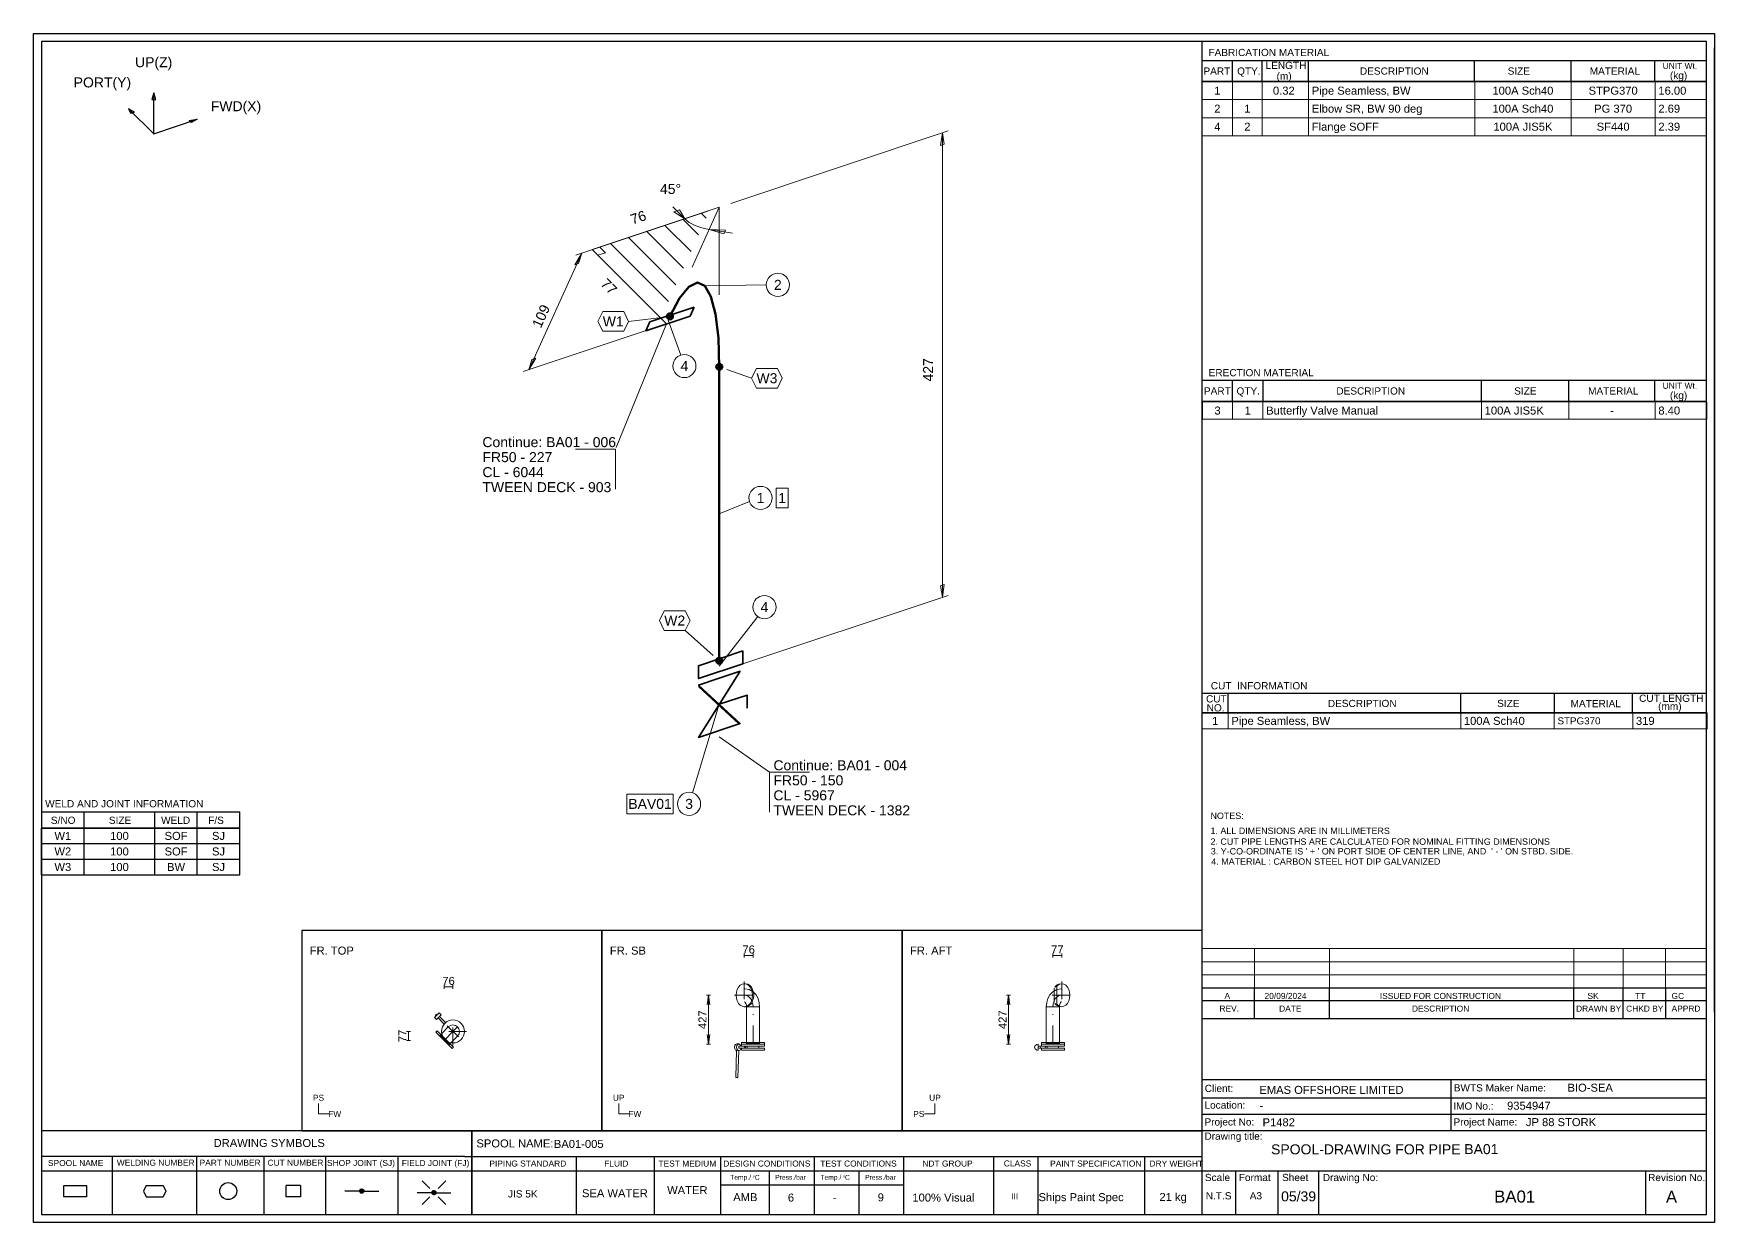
# Model space of a CAD drawing. Header units: millimetres. Extents: x 0 to 420, y 0 to 297.
import ezdxf
from ezdxf.enums import TextEntityAlignment as Align

# ---------------------------------------------------------------- set-up
doc = ezdxf.new("R2010")
doc.units = ezdxf.units.MM
doc.linetypes.add('DOTTED_DASHED5', pattern=[10, 4.444444, -2.666667, 0.222222, -2.666667])
doc.linetypes.add('DOTTED_DASHED6', pattern=[9.99992, 4.444409, -2.666645, 0.22222, -2.666645])
for name, color, linetype in [('FramesFromTables', 40, 'Continuous'), ('I_Coordinates', 11, 'Continuous'), ('I_CutNumbers', 10, 'Continuous'), ('I_Dimensions', 4, 'Continuous'), ('I_OtherComponents', 2, 'Continuous'), ('I_PartNumbers', 9, 'Continuous'), ('I_Pipes', 1, 'Continuous'), ('I_Tags', 8, 'Continuous'), ('I_Triangles', 5, 'Continuous'), ('SymbolsOnDrawingSheet', 1, 'Continuous'), ('TextFromTables', 2, 'Continuous'), ('TextFromTextBoxes', 2, 'Continuous')]:
    doc.layers.add(name, color=color, linetype=linetype)
doc.styles.add('Cadmatic Default Text', font='arial.ttf')

# ---------------------------------------------------------------- blocks, each defined once
blk = doc.blocks.new('BA01726636989_BOM_4')
at = {"layer": 'FramesFromTables', "linetype": 'ByBlock', "lineweight": 18}
for p, q in [((292, 285), (418, 285)), ((292, 271.5), (292, 285)), ((292, 271.5), (292, 285)), ((299.6, 271.5), (299.6, 285)), ((299.6, 271.5), (299.6, 285)), ((307, 271.5), (307, 285)), ((307, 271.5), (307, 285)), ((318.6, 271.5), (318.6, 285)), ((318.6, 271.5), (318.6, 285)), ((360.1, 271.5), (360.1, 285)), ((360.1, 271.5), (360.1, 285)), ((384.2, 271.5), (384.2, 285)), ((384.2, 271.5), (384.2, 285)), ((405.2, 271.5), (405.2, 285)), ((405.2, 271.5), (405.2, 285)), ((418, 271.5), (418, 285)), ((292, 280.5), (418, 280.5)), ((292, 276), (418, 276)), ((292, 205), (418.1, 205)), ((292, 200.67), (292, 205)), ((292.1, 200.67), (292.1, 205)), ((299.6, 200.67), (299.6, 205)), ((299.6, 200.67), (299.6, 205)), ((307.2, 200.67), (307.2, 205)), ((307.2, 200.67), (307.2, 205)), ((361.8, 200.67), (361.8, 205)), ((361.8, 200.67), (361.8, 205)), ((383.6, 200.67), (383.6, 205)), ((383.6, 200.67), (383.6, 205)), ((405.2, 200.67), (405.2, 205)), ((405.2, 200.67), (405.2, 205)), ((418, 200.67), (418, 205)), ((292, 127.3), (418.2, 127.3)), ((292, 123.3), (292, 127.3)), ((292, 123.3), (292, 127.3)), ((298.5, 123.3), (298.5, 127.3)), ((298.5, 123.3), (298.5, 127.3)), ((356.6, 123.3), (356.6, 127.3)), ((356.6, 123.3), (356.6, 127.3)), ((380, 123.3), (380, 127.3)), ((380, 123.3), (380, 127.3)), ((399.6, 123.3), (399.6, 127.3)), ((399.6, 123.3), (399.6, 127.3)), ((418, 123.3), (418, 127.3)), ((292, 68.4), (418, 68.4)), ((292, 58.6), (292, 68.4)), ((292, 58.6), (292, 68.4)), ((305.1, 58.6), (305.1, 68.4)), ((305.1, 58.6), (305.1, 68.4)), ((323.8, 58.6), (323.8, 68.4)), ((323.8, 58.6), (323.8, 68.4)), ((384.9, 58.6), (384.9, 68.4)), ((384.9, 58.6), (384.9, 68.4)), ((397.2, 58.6), (397.2, 68.4)), ((397.2, 58.6), (397.2, 68.4)), ((407.8, 58.6), (407.8, 68.4)), ((407.8, 58.6), (407.8, 68.4)), ((418, 58.6), (418, 68.4)), ((292, 65.13), (418, 65.13)), ((292, 61.87), (418, 61.87))]:
    blk.add_line(p, q, dxfattribs=at)
at = {"layer": 'FramesFromTables', "linetype": 'ByBlock', "lineweight": -3}
for p, q in [((2, 98.5), (51.5, 98.5)), ((2, 86.85), (2, 98.5)), ((2, 86.85), (2, 98.5)), ((12.6, 86.85), (12.6, 98.5)), ((12.6, 86.85), (12.6, 98.5)), ((30.3, 86.85), (30.3, 98.5)), ((30.3, 86.85), (30.3, 98.5)), ((40.9, 86.85), (40.9, 98.5)), ((40.9, 86.85), (40.9, 98.5)), ((51.5, 86.85), (51.5, 98.5)), ((2, 94.62), (51.5, 94.62)), ((2, 90.73), (51.5, 90.73))]:
    blk.add_line(p, q, dxfattribs=at)
at = {"layer": 'FramesFromTables', "linetype": 'ByBlock', "lineweight": 18, "flags": 128}
for points in [[(292, 271.5), (418, 271.5), (418, 285)], [(292, 200.67), (418.1, 200.67), (418.1, 205)], [(292, 123.3), (418.2, 123.3), (418.2, 127.3)], [(292, 58.6), (418, 58.6), (418, 68.4)]]:
    blk.add_lwpolyline(points, dxfattribs=at)
at = {"layer": 'FramesFromTables', "linetype": 'ByBlock', "lineweight": -3, "flags": 128}
blk.add_lwpolyline([(2, 86.85), (51.5, 86.85), (51.5, 98.5)], dxfattribs=at)
at = {"layer": 'TextFromTables', "linetype": 'ByBlock', "lineweight": 13, "style": 'Cadmatic Default Text'}
for s, p in [('1', (295.8, 282.75)), ('2', (295.8, 278.25)), ('4', (295.8, 273.75))]:
    blk.add_text(s, height=2, dxfattribs=at).set_placement(p, align=Align.MIDDLE_CENTER)
at = {"layer": 'TextFromTables', "linetype": 'ByBlock', "lineweight": 25, "style": 'Cadmatic Default Text'}
for s, p in [('0.32 ', (312.8, 282.75)), ('100A Sch40', (372.15, 282.75)), ('STPG370', (394.7, 282.75)), ('1', (303.3, 278.25)), ('100A Sch40', (372.15, 278.25)), ('PG 370', (394.7, 278.25)), ('2', (303.3, 273.75)), ('100A JIS5K', (372.15, 273.75)), ('SF440', (394.7, 273.75)), ('3', (295.85, 202.83)), ('1', (303.4, 202.83)), ('-', (394.4, 202.83)), ('1', (295.25, 125.3)), ('W1', (7.3, 96.56)), ('100', (21.45, 96.56)), ('SOF', (35.6, 96.56)), ('SJ', (46.2, 96.56)), ('W2', (7.3, 92.67)), ('100', (21.45, 92.67)), ('SOF', (35.6, 92.67)), ('SJ', (46.2, 92.67)), ('W3', (7.3, 88.79)), ('100', (21.45, 88.79)), ('BW', (35.6, 88.79)), ('SJ', (46.2, 88.79))]:
    blk.add_text(s, height=2, dxfattribs=at).set_placement(p, align=Align.MIDDLE_CENTER)
for s, height, p in [('Pipe Seamless, BW ', 2, (319.4, 282.75)), ('16.00', 2, (406, 282.75)), ('Elbow SR, BW 90 deg', 2, (319.4, 278.25)), ('2.69', 2, (406, 278.25)), ('Flange SOFF ', 2, (319.4, 273.75)), ('2.39', 2, (406, 273.75)), ('Butterfly Valve Manual ', 2, (308, 202.83)), ('100A JIS5K', 2, (362.6, 202.83)), ('8.40', 2, (406, 202.83)), ('Pipe Seamless, BW', 2, (299.3, 125.3)), ('100A Sch40', 2, (357.4, 125.3)), ('STPG370', 1.75, (380.8, 125.3)), ('319', 2, (400.4, 125.3))]:
    blk.add_text(s, height=height, dxfattribs=at).set_placement(p, align=Align.MIDDLE_LEFT)
at = {"layer": 'TextFromTextBoxes', "linetype": 'ByBlock', "lineweight": -3, "style": 'Cadmatic Default Text'}
for s, p in [('EMAS OFFSHORE LIMITED', (306.3, 33.1)), ('BIO-SEA', (383.3, 33.65)), ('9354947', (368.2, 29.15)), ('-', (306.3, 29.2)), ('P1482', (307.1, 25)), ('JP 88 STORK', (372.9, 25.05)), ('BA01-005', (130, 19.6))]:
    blk.add_text(s, height=2, dxfattribs=at).set_placement(p, align=Align.MIDDLE_LEFT)
at = {"layer": 'TextFromTextBoxes', "linetype": 'ByBlock', "lineweight": 25, "style": 'Cadmatic Default Text'}
blk.add_text('BA01', height=2.5, dxfattribs=at).set_placement((357.5, 18.3), align=Align.MIDDLE_LEFT)
at = {"layer": 'TextFromTextBoxes', "linetype": 'ByBlock', "lineweight": -3, "style": 'Cadmatic Default Text'}
for s, height, p in [('WATER', 2, (163.35, 8.05)), ('SEA WATER', 2, (145.25, 7.28)), ('AMB', 2, (177.85, 6.3)), ('6', 2, (189.25, 6.2)), ('-', 2, (200.2, 6.15)), ('9', 2, (211.7, 6.25)), ('100% Visual', 2, (227.35, 6.2)), ('Ships Paint Spec', 2, (261.75, 6.3)), ('21 kg', 2, (284.75, 6.35)), ('05/39', 2.5, (316.1, 6.5))]:
    blk.add_text(s, height=height, dxfattribs=at).set_placement(p, align=Align.MIDDLE_CENTER)
at = {"layer": 'TextFromTextBoxes', "linetype": 'ByBlock', "lineweight": 25, "style": 'Cadmatic Default Text'}
blk.add_text('BA01', height=3, dxfattribs=at).set_placement((370.1, 6.45), align=Align.MIDDLE_CENTER)
blk = doc.blocks.new('SEDS_SPOOL_FORMAT_Gol_4')
at = {"layer": 'SymbolsOnDrawingSheet', "linetype": 'ByBlock', "lineweight": -3, "flags": 128}
for points in [[(0, 297), (420, 297), (420, 0), (0, 0), (0, 297)], [(418.01, 295.01), (2, 295.01)], [(2, 295.01), (2, 2)], [(292.02, 50.91), (292.02, 295.01)], [(418.01, 2), (418.01, 295.01)], [(292.02, 290.3), (418.01, 290.3)], [(299.59, 285.01), (299.59, 290.3)], [(307.02, 285.01), (307.02, 290.3)], [(318.61, 285.01), (318.61, 290.3)], [(360.08, 285.01), (360.08, 290.3)], [(384.18, 285.01), (384.18, 290.3)], [(405.15, 285.01), (405.15, 290.3)], [(405.15, 285.01), (405.15, 290.3)], [(420, 52.53), (420, 293.46)], [(420, 52.53), (420, 293.46)], [(292.02, 284.66), (292.02, 288.77)], [(292, 285), (418, 285)], [(292, 253.5), (292, 285)], [(292, 253.5), (292, 285)], [(292.02, 285.01), (418.01, 285.01)], [(418.01, 285.01), (292.02, 285.01)], [(418, 253.5), (418, 285)], [(292.02, 210.38), (418.01, 210.38)], [(299.57, 205.08), (299.57, 210.38)], [(307.21, 205.08), (307.21, 210.38)], [(361.83, 205.03), (361.83, 210.38)], [(383.61, 205.08), (383.61, 210.38)], [(405.15, 205.17), (405.15, 210.38)], [(292.02, 205.08), (292.02, 209.18)], [(292.02, 205.08), (418.01, 205.08)], [(292.02, 186.7), (292.02, 205.08)], [(292.02, 186.7), (292.02, 205.08)], [(418.01, 205.08), (292.02, 205.08)], [(418, 166), (418, 205)], [(292.02, 132.23), (418.01, 132.23)], [(292.02, 127.3), (292.02, 131.41)], [(298.48, 127.3), (298.48, 132.23)], [(356.6, 127.3), (356.6, 132.23)], [(380.01, 127.3), (380.01, 132.23)], [(399.56, 127.3), (399.56, 132.23)], [(292.02, 127.3), (418.01, 127.3)], [(418.01, 127.3), (292.02, 127.3)], [(418, 111.3), (418, 127.3)], [(2, 102.57), (51.49, 102.57)], [(12.6, 98.45), (12.6, 102.57)], [(30.28, 98.45), (30.28, 102.57)], [(40.88, 98.45), (40.88, 102.57)], [(51.49, 98.45), (51.49, 102.57)], [(2, 98.5), (51.5, 98.5)], [(2, 98.5), (51.5, 98.5)], [(51.49, 98.47), (2, 98.47)], [(2, 98.45), (51.49, 98.45)], [(418, 55.4), (418, 68.5)], [(292.02, 52.57), (292.02, 66.5)], [(292.02, 52.57), (292.02, 66.5)], [(292.02, 58.6), (418.01, 58.6)], [(292.02, 55.47), (418.01, 55.47)], [(305.1, 50.91), (305.1, 58.6)], [(323.84, 50.91), (323.84, 58.6)], [(384.91, 50.91), (384.91, 58.6)], [(397.21, 50.91), (397.21, 58.6)], [(407.86, 50.91), (407.86, 58.6)], [(292.02, 50.91), (418.01, 50.91)], [(292.02, 2), (292.02, 50.91)], [(292.02, 35.73), (418.01, 35.73)], [(354.24, 22.93), (354.24, 35.73)], [(292.02, 31.13), (418.01, 31.13)], [(292.02, 27.03), (418.01, 27.03)], [(2, 22.93), (107.74, 22.93)], [(107.74, 22.93), (292.02, 22.93)], [(109.52, 22.93), (109.52, 2)], [(109.52, 2), (109.52, 22.93)], [(292.02, 22.93), (418.01, 22.93)], [(107.74, 16.45), (2, 16.45)], [(2, 12.91), (292.02, 12.91)], [(19.62, 16.45), (19.62, 2)], [(40.69, 16.45), (40.69, 2)], [(57.56, 16.45), (57.56, 2)], [(72.95, 16.45), (72.95, 2)], [(91.02, 16.45), (91.02, 2)], [(107.74, 16.45), (292.02, 16.45)], [(135.58, 16.45), (135.58, 2)], [(155.03, 16.45), (155.03, 2)], [(171.67, 16.45), (171.67, 2)], [(183.82, 12.91), (183.82, 2)], [(195.02, 16.45), (195.02, 2)], [(206.21, 12.91), (206.21, 2)], [(217.4, 16.45), (217.4, 2)], [(239.85, 16.45), (239.85, 2)], [(250.91, 16.34), (250.91, 2)], [(277.59, 16.45), (277.59, 2)], [(292.02, 12.91), (418.01, 12.91)], [(300.39, 2), (300.39, 12.91)], [(310.96, 2), (310.96, 12.91)], [(321.13, 2), (321.13, 12.91)], [(402.9, 2), (402.9, 12.91)], [(13.2, 6.41), (7.55, 6.41), (7.55, 9.23), (13.2, 9.23)], [(13.2, 9.23), (13.2, 6.41)], [(28.12, 9.23), (27.42, 7.82)], [(28.12, 9.23), (32.36, 9.23)], [(32.36, 9.23), (33.07, 7.82)], [(66.68, 9.23), (66.68, 6.41), (63.15, 6.41), (63.15, 9.23)], [(66.68, 9.23), (63.15, 9.23)], [(99, 8.47), (97.06, 10.41)], [(101.09, 8.47), (103.03, 10.41)], [(171.67, 9.37), (217.4, 9.37)], [(171.67, 9.37), (217.4, 9.37)], [(27.42, 7.82), (28.12, 6.41)], [(28.12, 6.41), (32.36, 6.41)], [(33.07, 7.82), (32.36, 6.41)], [(81.48, 7.82), (77.79, 7.82)], [(81.49, 7.78), (82.04, 8.32)], [(81.51, 7.9), (81.93, 8.32)], [(81.52, 7.7), (82.14, 8.32)], [(81.55, 7.62), (82.22, 8.29)], [(81.56, 8.06), (81.76, 8.26)], [(81.57, 7.54), (82.28, 8.25)], [(81.62, 7.48), (82.34, 8.2)], [(81.68, 7.44), (82.4, 8.16)], [(81.74, 7.39), (82.45, 8.1)], [(81.8, 7.35), (82.48, 8.02)], [(81.88, 7.32), (82.5, 7.94)], [(81.98, 7.32), (82.53, 7.86)], [(82.09, 7.32), (82.52, 7.75)], [(82.24, 7.36), (82.47, 7.59)], [(82.54, 7.82), (86.24, 7.82)], [(99.51, 7.42), (95.82, 7.42)], [(99, 6.38), (97.06, 4.44)], [(99.53, 7.47), (99.99, 7.93)], [(99.53, 7.37), (100.1, 7.93)], [(99.56, 7.29), (100.2, 7.93)], [(99.58, 7.62), (99.88, 7.93)], [(99.58, 7.21), (100.27, 7.89)], [(99.61, 7.13), (100.33, 7.84)], [(99.67, 7.08), (100.39, 7.8)], [(99.73, 7.03), (100.45, 7.75)], [(99.79, 6.99), (100.49, 7.69)], [(99.85, 6.94), (100.52, 7.61)], [(99.94, 6.92), (100.54, 7.53)], [(100.04, 6.92), (100.57, 7.45)], [(100.15, 6.92), (100.54, 7.31)], [(100.38, 7.04), (100.49, 7.15)], [(100.57, 7.42), (104.27, 7.42)], [(101.09, 6.38), (103.03, 4.44)], [(2, 2), (418.01, 2)]]:
    blk.add_lwpolyline(points, dxfattribs=at)
at = {"layer": 'SymbolsOnDrawingSheet', "linetype": 'ByBlock', "lineweight": -3}
for centre, radius in [((48.63, 7.82), 2.12), ((82.01, 7.82), 0.53), ((100.04, 7.42), 0.53)]:
    blk.add_circle(centre, radius, dxfattribs=at)
at = {"layer": 'SymbolsOnDrawingSheet', "linetype": 'ByBlock', "lineweight": -3, "style": 'Cadmatic Default Text'}
for s, height, p in [('FABRICATION MATERIAL', 1.8, (293.57, 293.19)), ('LENGTH', 1.8, (307.84, 289.97)), ('PART', 1.8, (292.32, 288.55)), ('QTY.', 1.8, (300.74, 288.55)), ('DESCRIPTION', 1.8, (331.43, 288.55)), ('SIZE', 1.8, (368.34, 288.55)), ('MATERIAL', 1.8, (388.84, 288.55)), ('UNIT Wt.', 1.5, (407.08, 289.7)), (' (kg)', 1.8, (408.19, 287.46)), ('ERECTION MATERIAL', 1.8, (293.62, 213.19)), ('PART', 1.8, (292.45, 208.62)), ('QTY.', 1.8, (300.58, 208.62)), ('DESCRIPTION', 1.8, (325.54, 208.62)), ('SIZE', 1.8, (369.97, 208.62)), ('MATERIAL', 1.8, (388.45, 208.62)), ('UNIT Wt.', 1.5, (407.08, 209.77)), (' (kg)', 1.8, (408.19, 207.53)), ('CUT  INFORMATION', 1.8, (294.16, 134.97)), ('CUT ', 1.8, (292.97, 131.7)), ('DESCRIPTION', 1.8, (323.41, 130.55)), ('SIZE', 1.8, (365.72, 130.55)), ('MATERIAL', 1.8, (384.07, 130.5)), ('CUT LENGTH', 1.8, (401.19, 131.85)), ('NO.', 1.8, (293.13, 129.46)), ('(mm)', 1.8, (405.94, 129.85)), ('WELD AND JOINT INFORMATION', 1.8, (2.89, 105.5)), ('S/NO', 1.8, (4.31, 101.36)), ('SIZE', 1.8, (18.81, 101.36)), ('WELD', 1.8, (31.86, 101.36)), ('F/S', 1.8, (43.63, 101.36)), ('SPOOL-DRAWING FOR PIPE', 2.5, (309.22, 19.5))]:
    blk.add_text(s, height=height, dxfattribs=at).set_placement(p, align=Align.TOP_LEFT)
for s, height, p in [('(m)', 1.8, (310.6, 285.51)), ('Client:', 1.8, (292.64, 32.58)), ('BWTS Maker Name:', 1.8, (354.88, 32.71)), ('Location:', 1.8, (292.58, 28.41)), ('IMO No.:', 1.8, (354.76, 28.17)), ('Project No:', 1.8, (292.58, 24.2)), ('Project Name:', 1.8, (354.8, 24.2)), ('Drawing title:', 1.8, (292.57, 20.64)), ('DRAWING SYMBOLS', 2, (44.98, 18.84)), ('Temp./  C   ', 1.2, (174.06, 10.65)), ('0', 0.53, (179.71, 11.25)), ('Press./bar', 1.2, (185.31, 10.65)), ('Temp./  C   ', 1.2, (196.61, 10.65)), ('0', 0.53, (202.37, 11.25)), ('Press./bar', 1.2, (207.78, 10.65)), ('Scale', 1.8, (292.68, 10.32)), ('Format', 1.8, (301.16, 10.32)), ('Sheet', 1.8, (311.96, 10.32)), ('Drawing No:', 1.8, (322.14, 10.32)), ('Revision No.', 1.8, (403.43, 10.32)), ('N.T.S', 1.8, (292.92, 5.74)), ('A3', 1.8, (303.89, 5.74))]:
    blk.add_text(s, height=height, dxfattribs=at).set_placement(p)
for s, height, p in [('NOTES:', 1.6, (294.08, 101.59)), ('1. ALL DIMENSIONS ARE IN MILLIMETERS', 1.6, (294.08, 97.83)), ('2. CUT PIPE LENGTHS ARE CALCULATED FOR NOMINAL FITTING DIMENSIONS', 1.6, (294.08, 95.13)), ("3. Y-CO-ORDINATE IS ' + ' ON PORT SIDE OF CENTER LINE, AND  ' - ' ON STBD. SIDE.", 1.6, (294.16, 92.72)), ('4. MATERIAL : CARBON STEEL HOT DIP GALVANIZED', 1.6, (294.28, 90.15)), ('A', 1.5, (297.58, 56.58)), ('20/09/2024', 1.5, (307.59, 56.58)), ('ISSUED FOR CONSTRUCTION', 1.5, (336.41, 56.58)), ('SK', 1.5, (388.28, 56.58)), ('TT', 1.5, (400.21, 56.58)), ('GC', 1.5, (409.3, 56.58)), ('REV.', 1.5, (296.32, 53.41)), ('DATE', 1.5, (311.24, 53.41)), ('DESCRIPTION', 1.5, (344.43, 53.41)), ('DRAWN BY', 1.5, (385.43, 53.41)), ('CHKD BY', 1.5, (397.94, 53.41)), ('APPRD', 1.5, (409.3, 53.41)), ('SPOOL NAME:', 2, (110.65, 19.73)), ('SPOOL NAME', 1.5, (3.58, 14.83)), ('WELDING NUMBER', 1.5, (20.79, 14.91)), ('PART NUMBER', 1.5, (41.48, 14.91)), ('CUT NUMBER', 1.5, (58.44, 14.91)), ('SHOP JOINT (SJ)', 1.5, (73.31, 14.85)), ('FIELD JOINT (FJ)', 1.5, (92, 14.83)), ('PIPING STANDARD', 1.5, (113.89, 14.7)), ('FLUID', 1.5, (142.57, 14.7)), ('TEST MEDIUM', 1.5, (156.14, 14.7)), ('DESIGN CONDITIONS', 1.5, (172.34, 14.7)), ('TEST CONDITIONS', 1.5, (196.58, 14.7)), ('NDT GROUP', 1.5, (222.09, 14.7)), ('CLASS', 1.5, (242.43, 14.72)), ('PAINT SPECIFICATION', 1.5, (254.01, 14.7)), ('DRY WEIGHT', 1.5, (278.84, 14.7)), ('JIS 5K', 1.8, (118.53, 7.12)), ('III', 1.5, (244.26, 6.51)), ('A', 3, (407.89, 6.4))]:
    blk.add_text(s, height=height, dxfattribs=at).set_placement(p, align=Align.MIDDLE_LEFT)
blk = doc.blocks.new('BA01726636989_PRT_25_3')
at = {"layer": 'I_OtherComponents', "linetype": 'ByBlock', "lineweight": 35}
blk.add_line((114.15, 110.61), (124.2, 101.22), dxfattribs=at)
at = {"layer": 'I_OtherComponents', "linetype": 'ByBlock', "lineweight": 35, "flags": 128}
for points in [[(119.35, 112.67), (124.54, 114.4), (114.15, 97.87), (124.54, 101.34), (114.15, 110.94), (119.35, 112.67)], [(119.35, 106.14), (126.27, 108.45), (126.27, 105.18)]]:
    blk.add_lwpolyline(points, dxfattribs=at)
at = {"layer": 'I_OtherComponents', "flags": 1}
blk.add_attdef('ValvePos', (119.35, 106.14), '', height=2.5, dxfattribs=at)
blk = doc.blocks.new('BA01726636989_PRT_26_3')
at = {"layer": 'I_OtherComponents', "linetype": 'ByBlock', "lineweight": 35, "flags": 128}
blk.add_lwpolyline([(125.23, 119.48), (125.23, 116.27), (114.15, 112.57), (114.15, 115.78), (125.23, 119.48)], dxfattribs=at)
at = {"layer": 'I_OtherComponents', "linetype": 'ByBlock', "lineweight": 50}
for radius in [0.75, 0.375]:
    blk.add_circle((119.35, 117.02), radius, dxfattribs=at)
blk = doc.blocks.new('BA01726636989_PRT_27_3')
at = {"layer": 'I_Pipes', "linetype": 'ByBlock', "lineweight": 50}
blk.add_line((119.35, 117.02), (119.35, 190.46), dxfattribs=at)
blk = doc.blocks.new('BA01726636989_PRT_28_3')
at = {"layer": 'I_Pipes', "linetype": 'ByBlock', "lineweight": 0}
for q in [(112.55, 215.33), (119.35, 208.4)]:
    blk.add_line((119.35, 230.33), q, dxfattribs=at)
at = {"layer": 'I_Pipes', "linetype": 'ByBlock', "lineweight": 50, "flags": 128}
blk.add_lwpolyline([(119.35, 190.46), (119.11, 197.71), (118.41, 203.64), (117.26, 208.01), (115.73, 210.66), (113.86, 211.49), (111.72, 210.46), (109.41, 207.61), (107, 203.05)], dxfattribs=at)
at = {"layer": 'I_Pipes', "linetype": 'ByBlock', "lineweight": 50}
for centre, radius in [((107, 203.05), 0.75), ((107, 203.05), 0.375), ((119.35, 190.46), 0.75), ((119.35, 190.46), 0.375)]:
    blk.add_circle(centre, radius, dxfattribs=at)
blk = doc.blocks.new('BA01726636989_PRT_29_3')
at = {"layer": 'I_OtherComponents', "linetype": 'ByBlock', "lineweight": 35, "flags": 128}
blk.add_lwpolyline([(113.04, 205.35), (112.04, 203.15), (100.96, 199.46), (101.95, 201.66), (113.04, 205.35)], dxfattribs=at)
at = {"layer": 'I_OtherComponents', "linetype": 'ByBlock', "lineweight": 50}
for radius in [0.75, 0.375]:
    blk.add_circle((107, 203.05), radius, dxfattribs=at)
blk = doc.blocks.new('BA01726636989_TRI_0_3')
at = {"layer": 'I_Triangles', "linetype": 'ByBlock', "lineweight": 0}
for p, q in [((110.28, 227.3), (114.16, 223.42)), ((114.81, 228.82), (116.05, 227.58)), ((96.67, 222.77), (108.51, 210.93)), ((101.21, 224.28), (110.39, 215.09)), ((105.74, 225.79), (112.28, 219.26)), ((92.14, 221.26), (106.62, 206.77))]:
    blk.add_line(p, q, dxfattribs=at)
at = {"layer": 'I_Triangles', "linetype": 'ByBlock', "lineweight": 0, "flags": 128}
for points in [[(119.35, 230.33), (87.6, 219.75), (106.15, 201.19)], [(122.62, 223.87), (116.82, 224.74), (120.89, 224.6), (120.48, 223.71), (116.82, 224.74), (114.96, 225.14), (113.28, 225.74), (111.84, 226.51), (110.69, 227.44), (109.38, 229.67), (107.99, 229.21), (110.69, 227.44), (107.69, 230.44)], [(89.5, 220.38), (90.91, 218.96), (89.01, 218.33)]]:
    blk.add_lwpolyline(points, dxfattribs=at)
at = {"layer": 'I_Triangles', "linetype": 'ByBlock', "lineweight": 0, "style": 'Cadmatic Default Text'}
blk.add_text('45°', height=2.5, dxfattribs=at).set_placement((107.16, 234.89), align=Align.MIDDLE_CENTER)
for s, rotation, p in [('76', 18.435, (99.09, 227.79)), ('77', 315, (91.76, 210.49))]:
    blk.add_text(s, height=2.5, rotation=rotation, dxfattribs=at).set_placement(p, align=Align.MIDDLE_CENTER)
blk = doc.blocks.new('BA01726636989_DIM_0_3')
at = {"layer": 'I_Dimensions', "linetype": 'ByBlock', "lineweight": 0}
for p, q in [((176.5, 249.38), (122.19, 231.28)), ((175.08, 132.88), (175.08, 248.91)), ((122.19, 115.25), (176.5, 133.35))]:
    blk.add_line(p, q, dxfattribs=at)
at = {"layer": 'I_Dimensions', "linetype": 'ByBlock', "lineweight": 0, "flags": 128}
for points in [[(175.08, 248.91), (175.56, 246.06), (174.61, 245.75), (175.08, 248.91)], [(175.08, 132.88), (175.56, 136.04), (174.61, 135.72), (175.08, 132.88)]]:
    blk.add_lwpolyline(points, dxfattribs=at)
at = {"layer": 'I_Dimensions', "linetype": 'ByBlock', "lineweight": 0, "style": 'Cadmatic Default Text'}
blk.add_text('427', height=2.5, rotation=90, dxfattribs=at).set_placement((171.52, 189.71), align=Align.MIDDLE_CENTER)
blk = doc.blocks.new('BA01726636989_DIM_1_3')
at = {"layer": 'I_Dimensions', "linetype": 'ByBlock', "lineweight": 0}
for p, q in [((83.53, 218.39), (116.5, 229.38)), ((71.76, 189.73), (84.96, 218.86)), ((103.31, 200.24), (70.34, 189.25))]:
    blk.add_line(p, q, dxfattribs=at)
at = {"layer": 'I_Dimensions', "linetype": 'ByBlock', "lineweight": 0, "flags": 128}
for points in [[(84.96, 218.86), (84.19, 216.29), (83.24, 215.97), (84.96, 218.86)], [(71.76, 189.73), (73.48, 192.62), (72.53, 192.3), (71.76, 189.73)]]:
    blk.add_lwpolyline(points, dxfattribs=at)
at = {"layer": 'I_Dimensions', "linetype": 'ByBlock', "lineweight": 0, "style": 'Cadmatic Default Text'}
blk.add_text('109', height=2.5, rotation=65.6403, dxfattribs=at).set_placement((74.8, 203.11), align=Align.MIDDLE_CENTER)
blk = doc.blocks.new('BA01726636989_CRD_0_3')
at = {"layer": 'I_Coordinates', "linetype": 'ByBlock', "lineweight": 0}
blk.add_line((93.54, 170.31), (106.15, 201.19), dxfattribs=at)
at = {"layer": 'I_Coordinates', "linetype": 'ByBlock', "lineweight": 0, "flags": 128}
blk.add_lwpolyline([(93.37, 159.89), (93.37, 169.89), (83.37, 169.89)], dxfattribs=at)
at = {"layer": 'I_Coordinates', "linetype": 'ByBlock', "lineweight": 0, "style": 'Cadmatic Default Text'}
for s, p in [('Continue: BA01 - 006', (60.15, 172.89)), ('FR50 - 227', (60.15, 169.14)), ('CL - 6044', (60.15, 165.39)), ('TWEEN DECK - 903', (60.15, 161.64))]:
    blk.add_text(s, height=2.5, dxfattribs=at).set_placement(p, align=Align.TOP_LEFT)
blk = doc.blocks.new('BA01726636989_CRD_1_3')
at = {"layer": 'I_Coordinates', "linetype": 'ByBlock', "lineweight": 0}
blk.add_line((131.87, 89.15), (119.35, 97.97), dxfattribs=at)
at = {"layer": 'I_Coordinates', "linetype": 'ByBlock', "lineweight": 0, "flags": 128}
blk.add_lwpolyline([(131.87, 79.15), (131.87, 89.15), (141.87, 89.15)], dxfattribs=at)
at = {"layer": 'I_Coordinates', "linetype": 'ByBlock', "lineweight": 0, "style": 'Cadmatic Default Text'}
for s, p in [('Continue: BA01 - 004', (132.87, 92.15)), ('FR50 - 150', (132.87, 88.4)), ('CL - 5967', (132.87, 84.65)), ('TWEEN DECK - 1382', (132.87, 80.9))]:
    blk.add_text(s, height=2.5, dxfattribs=at).set_placement(p, align=Align.TOP_LEFT)
blk = doc.blocks.new('BA01726636989_PTN_0_3')
at = {"layer": 'I_PartNumbers', "linetype": 'ByBlock', "lineweight": 0}
blk.add_line((112.68, 84.01), (119.35, 106.14), dxfattribs=at)
blk.add_circle((111.79, 81.26), 2.89, dxfattribs=at)
at = {"layer": 'I_PartNumbers', "linetype": 'ByBlock', "lineweight": 0, "style": 'Cadmatic Default Text'}
blk.add_text('3', height=2.5, dxfattribs=at).set_placement((111.79, 81.26), align=Align.MIDDLE_CENTER)
blk = doc.blocks.new('BA01726636989_PTN_1_3')
at = {"layer": 'I_PartNumbers', "linetype": 'ByBlock', "lineweight": 0}
blk.add_line((109.73, 193.39), (106.58, 202.12), dxfattribs=at)
blk.add_circle((110.62, 190.64), 2.89, dxfattribs=at)
at = {"layer": 'I_PartNumbers', "linetype": 'ByBlock', "lineweight": 0, "style": 'Cadmatic Default Text'}
blk.add_text('4', height=2.5, dxfattribs=at).set_placement((110.62, 190.64), align=Align.MIDDLE_CENTER)
blk = doc.blocks.new('BA01726636989_PTN_2_3')
at = {"layer": 'I_PartNumbers', "linetype": 'ByBlock', "lineweight": 0}
blk.add_line((131.08, 210.93), (115.73, 210.66), dxfattribs=at)
blk.add_circle((133.97, 210.93), 2.89, dxfattribs=at)
at = {"layer": 'I_PartNumbers', "linetype": 'ByBlock', "lineweight": 0, "style": 'Cadmatic Default Text'}
blk.add_text('2', height=2.5, dxfattribs=at).set_placement((133.97, 210.93), align=Align.MIDDLE_CENTER)
blk = doc.blocks.new('BA01726636989_PTN_3_3')
at = {"layer": 'I_PartNumbers', "linetype": 'ByBlock', "lineweight": 0}
blk.add_line((126.9, 156.8), (119.35, 153.74), dxfattribs=at)
blk.add_circle((129.65, 157.7), 2.89, dxfattribs=at)
at = {"layer": 'I_PartNumbers', "linetype": 'ByBlock', "lineweight": 0, "style": 'Cadmatic Default Text'}
blk.add_text('1', height=2.5, dxfattribs=at).set_placement((129.65, 157.7), align=Align.MIDDLE_CENTER)
blk = doc.blocks.new('BA01726636989_PTN_4_3')
at = {"layer": 'I_PartNumbers', "linetype": 'ByBlock', "lineweight": 0}
blk.add_line((128.93, 128.08), (119.35, 115.66), dxfattribs=at)
blk.add_circle((130.63, 130.42), 2.89, dxfattribs=at)
at = {"layer": 'I_PartNumbers', "linetype": 'ByBlock', "lineweight": 0, "style": 'Cadmatic Default Text'}
blk.add_text('4', height=2.5, dxfattribs=at).set_placement((130.63, 130.42), align=Align.MIDDLE_CENTER)
blk = doc.blocks.new('BA01726636989_CUT_5_3')
at = {"layer": 'I_CutNumbers', "linetype": 'ByBlock', "lineweight": 0, "flags": 128}
blk.add_lwpolyline([(136.53, 155.25), (136.53, 160.15), (133.58, 160.15), (133.58, 155.25), (136.53, 155.25)], dxfattribs=at)
at = {"layer": 'I_CutNumbers', "linetype": 'ByBlock', "lineweight": 0, "style": 'Cadmatic Default Text'}
blk.add_text('1', height=2.5, dxfattribs=at).set_placement((135.05, 157.7), align=Align.MIDDLE_CENTER)
blk = doc.blocks.new('BA01726636989_vpo_6_3')
at = {"layer": 'I_Tags', "linetype": 'ByBlock', "lineweight": 0, "flags": 128}
blk.add_lwpolyline([(107.85, 78.81), (107.85, 83.71), (96.24, 83.71), (96.24, 78.81), (107.85, 78.81)], dxfattribs=at)
at = {"layer": 'I_Tags', "linetype": 'ByBlock', "lineweight": 0, "style": 'Cadmatic Default Text'}
blk.add_text('BAV01', height=2.5, dxfattribs=at).set_placement((102.04, 81.26), align=Align.MIDDLE_CENTER)
blk = doc.blocks.new('Pi_Weld_1')
at = {"layer": 'I_Tags', "linetype": 'ByBlock', "lineweight": 0, "flags": 128}
for points in [[(-2.62, 2.45), (-3.84, 0)], [(-3.84, 0), (-2.62, -2.45)], [(2.62, 2.45), (-2.62, 2.45)], [(3.84, 0), (2.62, 2.45)], [(2.62, -2.45), (3.84, 0)], [(-2.62, -2.45), (2.62, -2.45)], [(2.62, -2.45), (9.65, -8.71)]]:
    blk.add_lwpolyline(points, dxfattribs=at)
at = {"layer": 'I_Tags', "linetype": 'ByBlock', "lineweight": 0, "style": 'Cadmatic Default Text'}
blk.add_text('W2', height=2.5, dxfattribs=at).set_placement((0, 0), align=Align.MIDDLE_CENTER)
blk = doc.blocks.new('Pi_Weld_2')
at = {"layer": 'I_Tags', "linetype": 'ByBlock', "lineweight": 0, "flags": 128}
for points in [[(-2.62, 2.45), (-3.84, 0)], [(-3.84, 0), (-2.62, -2.45)], [(2.62, 2.45), (-2.62, 2.45)], [(3.84, 0), (2.62, 2.45)], [(2.62, -2.45), (3.84, 0)], [(3.84, 0), (12.17, 1.02)], [(-2.62, -2.45), (2.62, -2.45)]]:
    blk.add_lwpolyline(points, dxfattribs=at)
at = {"layer": 'I_Tags', "linetype": 'ByBlock', "lineweight": 0, "style": 'Cadmatic Default Text'}
blk.add_text('W1', height=2.5, dxfattribs=at).set_placement((0, 0), align=Align.MIDDLE_CENTER)
blk = doc.blocks.new('Pi_Weld_3')
at = {"layer": 'I_Tags', "linetype": 'ByBlock', "lineweight": 0, "flags": 128}
for points in [[(-3.84, 0), (-10.02, 2.19)], [(-2.62, 2.45), (-3.84, 0)], [(-3.84, 0), (-2.62, -2.45)], [(2.62, 2.45), (-2.62, 2.45)], [(3.84, 0), (2.62, 2.45)], [(2.62, -2.45), (3.84, 0)], [(-2.62, -2.45), (2.62, -2.45)]]:
    blk.add_lwpolyline(points, dxfattribs=at)
at = {"layer": 'I_Tags', "linetype": 'ByBlock', "lineweight": 0, "style": 'Cadmatic Default Text'}
blk.add_text('W3', height=2.5, dxfattribs=at).set_placement((0, 0), align=Align.MIDDLE_CENTER)

msp = doc.modelspace()

# ---------------------------------------------------------------- linework, layer by layer
at = {"linetype": 'ByBlock', "lineweight": 25, "flags": 128}
for points in [[(67, 22.9), (142, 22.9), (142, 72.9), (67, 72.9), (67, 22.9)], [(142, 22.9), (217, 22.9), (217, 72.9), (142, 72.9), (142, 22.9)], [(217, 22.9), (292, 22.9), (292, 72.9), (217, 72.9), (217, 22.9)]]:
    msp.add_lwpolyline(points, dxfattribs=at)
at = {"linetype": 'ByBlock', "lineweight": 18, "flags": 128}
for points in [[(177.59, 59.62), (178.12, 59.52), (178.61, 59.23), (179.03, 58.78), (179.35, 58.18), (179.56, 57.49), (179.63, 56.75), (179.56, 56.01), (179.35, 55.32), (179.03, 54.72), (178.61, 54.27), (178.12, 53.98), (177.59, 53.88), (177.06, 53.98), (176.57, 54.27), (176.15, 54.72), (175.82, 55.32), (175.62, 56.01), (175.55, 56.75), (175.62, 57.49), (175.82, 58.18), (176.15, 58.78), (176.57, 59.23), (177.06, 59.52), (177.59, 59.62)], [(177.91, 59.62), (177.59, 59.62)], [(177.91, 59.62), (178.44, 59.52), (178.93, 59.23), (179.35, 58.78), (179.68, 58.18), (179.88, 57.49), (179.95, 56.75), (179.88, 56.01), (179.68, 55.32), (179.35, 54.72), (178.93, 54.27), (178.44, 53.98), (177.91, 53.88)], [(255.58, 59.23), (255.16, 58.78)], [(255.29, 58.78), (255.69, 58.99)], [(256.07, 59.52), (255.58, 59.23)], [(255.91, 54.27), (256.39, 53.98), (256.92, 53.88), (257.44, 53.98), (257.92, 54.27), (258.34, 54.72), (258.66, 55.32), (258.86, 56.01), (258.93, 56.75), (258.86, 57.49), (258.66, 58.18), (258.34, 58.78), (257.92, 59.23), (257.44, 59.52), (256.92, 59.62), (256.39, 59.52), (255.91, 59.23), (255.69, 58.99), (255.69, 54.51), (255.91, 54.27)], [(256.92, 59.62), (256.07, 59.52)], [(177.71, 55.09), (177.68, 55.12)], [(177.68, 55.12), (177.73, 55.11)], [(177.84, 54.95), (177.71, 55.09)], [(177.73, 58.39), (178.84, 58.18)], [(177.98, 54.68), (177.84, 54.95)], [(178.1, 54.29), (177.98, 54.68)], [(178.84, 58.18), (179.79, 57.62)], [(179.79, 57.62), (180.52, 56.84)], [(180.52, 56.84), (181.02, 55.91)], [(181.02, 55.91), (181.32, 54.89)], [(181.32, 54.89), (181.41, 53.84)], [(253.06, 53.84), (253.16, 54.9)], [(253.16, 54.9), (253.46, 55.92)], [(253.46, 55.92), (253.97, 56.85)], [(253.97, 56.85), (254.71, 57.63)], [(254.71, 57.63), (255.66, 58.18)], [(255.04, 58.55), (255.04, 54.95)], [(255.16, 58.78), (255.29, 58.78)], [(255.29, 54.72), (255.16, 54.72)], [(255.16, 54.72), (255.58, 54.27)], [(255.69, 54.51), (255.29, 54.72)], [(255.66, 58.18), (256.77, 58.39)], [(256.49, 54.67), (256.38, 54.28)], [(256.64, 54.95), (256.49, 54.67)], [(256.77, 55.09), (256.64, 54.95)], [(256.82, 55.12), (256.77, 55.09)], [(256.77, 55.11), (256.82, 55.12)], [(101.3, 52.33), (101.81, 51.82), (100.65, 50.67), (100.14, 51.17), (101.3, 52.33)], [(100.52, 51.95), (100.44, 51.75)], [(100.44, 51.75), (100.52, 51.55)], [(100.72, 52.04), (100.52, 51.95)], [(100.67, 51.7), (100.78, 51.8)], [(100.93, 51.95), (100.72, 52.04)], [(102.57, 49.55), (101.05, 51.07), (101.4, 51.42), (102.93, 49.9), (102.57, 49.55)], [(177.59, 53.88), (177.91, 53.88)], [(178.14, 53.84), (178.1, 54.29)], [(178.14, 44.71), (178.14, 53.84), (181.41, 53.84), (181.41, 44.71), (178.14, 44.71)], [(253.06, 44.71), (253.06, 53.84), (256.34, 53.84), (256.34, 44.71), (253.06, 44.71)], [(255.58, 54.27), (256.07, 53.98)], [(256.07, 53.98), (256.92, 53.88)], [(256.38, 54.28), (256.34, 53.84)], [(100.55, 47.5), (100.87, 47.82), (104.95, 43.8), (104.63, 43.47), (100.55, 47.5)], [(102.09, 47.31), (101.56, 46.78)], [(101.56, 46.78), (101.62, 46.72), (101.79, 46.56), (102.04, 46.3), (102.37, 45.98), (102.73, 45.63), (103.09, 45.27), (103.42, 44.95), (103.67, 44.7), (103.84, 44.53), (103.89, 44.48)], [(102.59, 47.81), (102.09, 47.31)], [(103.01, 48.24), (102.59, 47.81)], [(103.34, 48.57), (103.01, 48.24)], [(103.54, 48.78), (103.34, 48.57)], [(103.61, 48.85), (103.54, 48.78)], [(105.34, 45.94), (105.67, 46.27)], [(105.67, 46.27), (105.87, 46.48)], [(105.87, 46.48), (105.94, 46.55)], [(103.89, 44.48), (104.43, 45.01)], [(104.43, 45.01), (104.92, 45.51)], [(104.92, 45.51), (105.34, 45.94)], [(175.73, 44.58), (175.43, 44.47), (175.22, 44.17), (175.15, 43.76), (175.22, 43.35), (175.43, 43.05)], [(175.43, 43.05), (175.64, 42.98)], [(175.7, 43), (175.62, 42.97), (175.44, 36.21), (175.52, 36.2)], [(176.23, 44.58), (175.94, 44.47), (175.73, 44.17), (175.65, 43.76), (175.73, 43.35), (175.94, 43.05), (176.23, 42.94), (176.52, 43.05), (176.73, 43.35)], [(175.9, 42.97), (175.7, 43)], [(175.73, 44.58), (176.23, 44.58)], [(176.11, 42.94), (175.9, 42.97)], [(176.01, 36.19), (176.19, 42.94)], [(176.23, 42.94), (176.11, 42.94)], [(176.73, 44.17), (176.23, 44.58)], [(177.75, 44.01), (176.23, 44.01)], [(176.23, 43.51), (176.23, 44.01)], [(176.23, 43.51), (176.91, 43.51)], [(176.76, 44.01), (176.73, 44.17)], [(176.73, 43.35), (176.76, 43.51)], [(176.91, 44.51), (176.91, 44.97), (182.64, 44.97), (182.64, 44.51), (176.91, 44.51)], [(182.64, 44.51), (182.64, 44.01), (176.91, 44.01), (176.91, 44.51), (182.64, 44.51)], [(176.91, 43.02), (176.91, 43.51), (182.64, 43.51), (182.64, 43.02), (176.91, 43.02)], [(177.75, 43.51), (177.62, 43.59), (177.57, 43.76), (177.62, 43.94), (177.75, 44.01), (177.87, 43.94), (177.93, 43.76), (177.87, 43.59), (177.75, 43.51)], [(181.21, 44.01), (181.21, 43.51), (178.34, 43.51), (178.34, 44.01), (181.21, 44.01)], [(251.04, 42.99), (251.04, 44.54), (250.7, 44.47), (250.27, 44.17), (250.12, 43.76), (250.27, 43.35), (250.7, 43.05), (251.04, 42.99)], [(251.27, 44.01), (251.04, 43.94)], [(251.04, 43.58), (251.04, 43.94)], [(251.04, 43.58), (251.27, 43.51)], [(252.8, 43.94), (252.68, 44.01), (251.27, 44.01), (251.52, 43.94)], [(251.52, 43.59), (251.27, 43.51), (252.68, 43.51)], [(251.52, 43.94), (251.62, 43.76)], [(251.62, 43.76), (251.52, 43.59)], [(251.84, 44.51), (251.84, 44.97), (257.57, 44.97), (257.57, 44.51), (251.84, 44.51)], [(251.84, 44.51), (251.93, 44.51), (252.22, 44.51), (252.68, 44.51), (253.27, 44.51), (253.96, 44.51), (254.7, 44.51), (255.44, 44.51), (256.14, 44.51), (256.73, 44.51), (257.18, 44.51), (257.47, 44.51)], [(251.84, 44.51), (251.84, 44.01)], [(251.84, 43.51), (251.93, 43.51), (252.22, 43.51), (252.68, 43.51), (253.27, 43.51), (253.96, 43.51), (254.7, 43.51), (255.44, 43.51), (256.14, 43.51), (256.73, 43.51), (257.18, 43.51), (257.47, 43.51), (257.57, 43.51)], [(251.84, 43.51), (251.84, 43.02)], [(253.96, 43.02), (254.7, 43.02), (255.44, 43.02), (256.14, 43.02), (256.73, 43.02), (257.18, 43.02), (257.47, 43.02), (257.57, 43.02), (257.47, 43.02), (257.18, 43.02), (256.73, 43.02), (256.14, 43.02), (255.44, 43.02), (254.7, 43.02), (253.96, 43.02), (253.27, 43.02), (252.68, 43.02), (252.22, 43.02), (251.93, 43.02), (251.84, 43.02), (251.93, 43.02), (252.22, 43.02), (252.68, 43.02), (253.27, 43.02), (253.96, 43.02)], [(256.73, 44.01), (256.14, 44.01), (255.44, 44.01), (254.7, 44.01), (253.96, 44.01), (253.27, 44.01), (252.68, 44.01), (253.27, 44.01), (253.96, 44.01), (254.7, 44.01), (255.44, 44.01), (256.14, 44.01), (256.73, 44.01), (257.18, 44.01), (257.47, 44.01), (257.57, 44.01), (257.47, 44.01), (257.18, 44.01), (256.73, 44.01)], [(252.68, 43.51), (252.8, 43.59)], [(252.85, 43.76), (252.8, 43.94)], [(252.8, 43.59), (252.85, 43.76)], [(253.27, 43.51), (253.27, 44.01)], [(253.27, 44.01), (256.14, 44.01)], [(256.14, 44.01), (256.14, 43.51)], [(257.47, 44.51), (257.57, 44.51)], [(257.57, 44.01), (257.57, 44.51)], [(257.57, 43.02), (257.57, 43.51)], [(175.52, 36.2), (175.72, 36.19)], [(175.72, 36.19), (175.93, 36.19)], [(175.93, 36.19), (176.01, 36.19)], [(71.2, 27.1), (71.2, 29.67)], [(146.2, 27.1), (146.2, 29.67)], [(225.24, 27.1), (225.24, 29.67)], [(71.2, 27.1), (73.78, 27.1)], [(146.2, 27.1), (148.77, 27.1)], [(225.24, 27.1), (222.66, 27.1)]]:
    msp.add_lwpolyline(points, dxfattribs=at)
at = {"linetype": 'DOTTED_DASHED5', "lineweight": 13, "flags": 128}
for points in [[(177.59, 60.19), (177.59, 53.31)], [(256.92, 60.19), (256.92, 53.31)], [(175.14, 56.75), (180.04, 56.75)], [(177.59, 56.75), (177.91, 56.75)], [(179.78, 53.84), (179.71, 54.59), (179.5, 55.29), (179.18, 55.9), (178.75, 56.36), (178.26, 56.65), (177.73, 56.75)], [(254.5, 56.75), (259.33, 56.75)], [(254.7, 53.84), (254.77, 54.59), (254.98, 55.29), (255.31, 55.9), (255.74, 56.36), (256.24, 56.65), (256.77, 56.75)], [(256.92, 56.75), (256.59, 56.75)], [(104.78, 44.26), (104.78, 51.14)], [(179.78, 44.71), (179.78, 53.84)], [(254.7, 44.71), (254.7, 53.84)], [(108.21, 47.7), (101.34, 47.7)], [(104.78, 47.7), (102.73, 45.63)], [(106.17, 46.32), (103.38, 49.08)], [(104.78, 47.7), (105.93, 48.86)], [(102.59, 45.48), (102.91, 45.81)]]:
    msp.add_lwpolyline(points, dxfattribs=at)
at = {"linetype": 'DOTTED_DASHED6', "lineweight": 13, "flags": 128}
for points in [[(179.78, 44.51), (179.78, 44.97)], [(254.7, 44.51), (254.7, 44.97)]]:
    msp.add_lwpolyline(points, dxfattribs=at)
at = {"layer": 'SymbolsOnDrawingSheet', "linetype": 'ByBlock', "lineweight": 25, "flags": 128}
for points in [[(30.5, 280.57), (30, 282.21), (29.5, 280.57), (30.5, 280.57)], [(30, 272), (30, 282.21)], [(30, 272), (23.75, 278.25)], [(25.18, 277.39), (23.75, 278.25), (24.32, 277.11), (25.18, 277.39)], [(30, 272), (40.83, 275.61)], [(38.84, 275.28), (40.83, 275.61), (39.34, 274.78), (38.84, 275.28)]]:
    msp.add_lwpolyline(points, dxfattribs=at)
at = {"layer": 'SymbolsOnDrawingSheet', "linetype": 'ByBlock', "lineweight": 13, "flags": 128}
for points in [[(177.59, 66.19), (177.59, 67.19)], [(177.59, 66.69), (179.78, 66.69)], [(179.78, 66.19), (179.78, 67.19)], [(254.7, 66.19), (254.7, 67.19)], [(254.7, 66.69), (256.92, 66.69)], [(256.92, 66.19), (256.92, 67.19)], [(102.59, 58.33), (102.59, 59.33)], [(102.59, 58.83), (104.78, 58.83)], [(104.78, 58.33), (104.78, 59.33)], [(169.14, 56.75), (168.14, 56.75)], [(168.64, 56.75), (168.33, 54.35), (168.64, 56.75), (168.96, 54.35), (168.64, 56.75)], [(168.64, 44.51), (168.64, 56.75)], [(244.12, 56.75), (243.12, 56.75)], [(243.62, 56.75), (243.3, 54.35), (243.62, 56.75), (243.93, 54.35), (243.62, 56.75)], [(243.62, 44.51), (243.62, 56.75)], [(94.14, 47.7), (93.14, 47.7)], [(93.64, 45.48), (93.64, 47.7)], [(168.64, 44.51), (168.96, 46.91), (168.64, 44.51), (168.33, 46.91), (168.64, 44.51)], [(243.62, 44.51), (243.93, 46.91), (243.62, 44.51), (243.3, 46.91), (243.62, 44.51)], [(94.14, 45.48), (93.14, 45.48)], [(169.14, 44.51), (168.14, 44.51)], [(244.12, 44.51), (243.12, 44.51)]]:
    msp.add_lwpolyline(points, dxfattribs=at)
at = {"layer": 'SymbolsOnDrawingSheet', "linetype": 'ByBlock', "lineweight": 18}
msp.add_circle((104.78, 47.7), 2.87, dxfattribs=at)
msp.add_circle((104.78, 47.7), 2.87, dxfattribs=at)
msp.add_arc((104.78, 47.7), 1.64, 315.3439, 135.3439, dxfattribs=at)
msp.add_arc((104.78, 47.7), 1.64, 315.3439, 135.3439, dxfattribs=at)

# ---------------------------------------------------------------- block references
at = {"layer": 'I_Coordinates', "lineweight": 0}
for name in ['BA01726636989_CRD_0_3', 'BA01726636989_CRD_1_3']:
    msp.add_blockref(name, (52, 23.3), dxfattribs=at)
at = {"layer": 'I_CutNumbers', "lineweight": 0}
msp.add_blockref('BA01726636989_CUT_5_3', (52, 23.3), dxfattribs=at)
at = {"layer": 'I_Dimensions', "lineweight": 0}
for name in ['BA01726636989_DIM_0_3', 'BA01726636989_DIM_1_3']:
    msp.add_blockref(name, (52, 23.3), dxfattribs=at)
at = {"layer": 'I_OtherComponents', "lineweight": 35}
for name in ['BA01726636989_PRT_29_3', 'BA01726636989_PRT_26_3', 'BA01726636989_PRT_25_3']:
    msp.add_blockref(name, (52, 23.3), dxfattribs=at)
at = {"layer": 'I_PartNumbers', "lineweight": 0}
for name in ['BA01726636989_PTN_2_3', 'BA01726636989_PTN_1_3', 'BA01726636989_PTN_3_3', 'BA01726636989_PTN_4_3', 'BA01726636989_PTN_0_3']:
    msp.add_blockref(name, (52, 23.3), dxfattribs=at)
at = {"layer": 'I_Pipes', "lineweight": 50}
for name in ['BA01726636989_PRT_28_3', 'BA01726636989_PRT_27_3']:
    msp.add_blockref(name, (52, 23.3), dxfattribs=at)
at = {"layer": 'I_Tags'}
for name, p in [('Pi_Weld_2', (144.84, 225.09)), ('Pi_Weld_3', (183.25, 210.91)), ('Pi_Weld_1', (160.2, 150.36))]:
    msp.add_blockref(name, p, dxfattribs=at)
at = {"layer": 'I_Tags', "lineweight": 0}
msp.add_blockref('BA01726636989_vpo_6_3', (52, 23.3), dxfattribs=at)
at = {"layer": 'I_Triangles', "lineweight": 0}
msp.add_blockref('BA01726636989_TRI_0_3', (52, 23.3), dxfattribs=at)
at = {"layer": 'SymbolsOnDrawingSheet'}
msp.add_blockref('SEDS_SPOOL_FORMAT_Gol_4', (0, 0), dxfattribs=at)
at = {"layer": 'TextFromTextBoxes', "lineweight": 25}
msp.add_blockref('BA01726636989_BOM_4', (0, 0), dxfattribs=at)

# ---------------------------------------------------------------- texts
at = {"layer": 'SymbolsOnDrawingSheet', "linetype": 'ByBlock', "lineweight": 25, "style": 'Cadmatic Default Text'}
for s, p in [('UP(Z)', (30, 289.86)), ('PORT(Y)', (17.19, 284.81)), ('FWD(X)', (50.57, 278.86))]:
    msp.add_text(s, height=2.5, dxfattribs=at).set_placement(p, align=Align.MIDDLE_CENTER)
for s, p in [('FR. TOP', (69, 68.9)), ('FR. SB', (144, 68.9)), ('FR. AFT', (219, 68.9))]:
    msp.add_text(s, height=2, dxfattribs=at).set_placement(p, align=Align.TOP_LEFT)
at = {"layer": 'SymbolsOnDrawingSheet', "linetype": 'ByBlock', "lineweight": 13, "style": 'Cadmatic Default Text'}
for s, p in [('76', (178.68, 68.19)), ('77', (255.81, 68.19)), ('76', (103.68, 60.33))]:
    msp.add_text(s, height=2, dxfattribs=at).set_placement(p, align=Align.MIDDLE_CENTER)
for s, p in [('427', (167.14, 50.63)), ('427', (242.12, 50.63)), ('77', (92.14, 46.59))]:
    msp.add_text(s, height=2, rotation=90, dxfattribs=at).set_placement(p, align=Align.MIDDLE_CENTER)
at = {"layer": 'SymbolsOnDrawingSheet', "linetype": 'ByBlock', "lineweight": 18, "style": 'Cadmatic Default Text'}
for s, p in [('PS', (71.2, 31.14)), ('UP', (146.2, 31.14)), ('UP', (225.24, 31.14)), ('FW', (75.24, 27.1)), ('FW', (150.24, 27.1)), ('PS', (221.2, 27.1))]:
    msp.add_text(s, height=1.5, dxfattribs=at).set_placement(p, align=Align.MIDDLE_CENTER)

doc.saveas('drawing.dxf')
